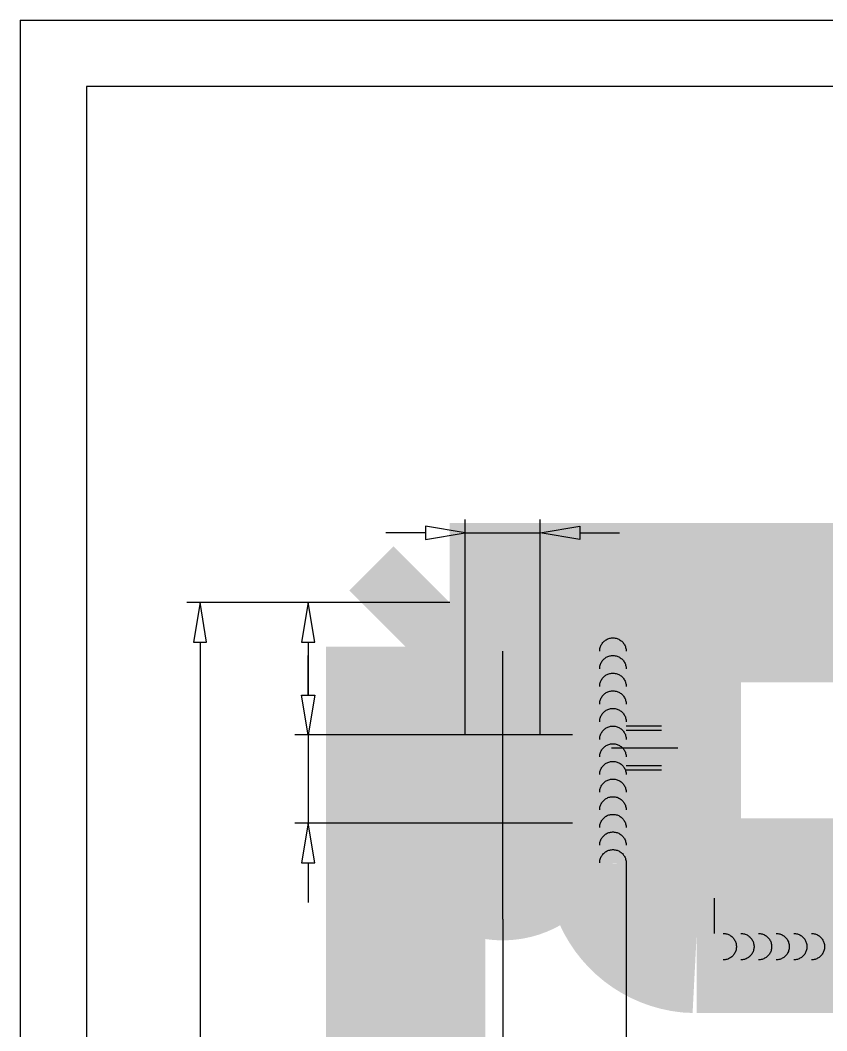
# Model space of a CAD drawing. Extents: x 0.1 to 49.5, y 17.6 to 52.5.
# Drawn here: x 0.13 to 7.29, y 43.55 to 52.53 of the extents above; entities that cross this region are included whole.
import ezdxf

# ---------------------------------------------------------------- set-up
doc = ezdxf.new("R2010")
doc.units = 0
doc.linetypes.add('1', pattern=[50.8, 31.75, -6.35, 6.35, -6.35])
doc.linetypes.add('2', pattern=[15, 12, -3])
doc.layers.get('0').update_dxf_attribs({"linetype": 'CONTINUOUS'})

msp = doc.modelspace()

# ---------------------------------------------------------------- linework, layer by layer
at = {"color": 7}
for points in [[(0.129, 52.5269), (0.129, 17.6306)], [(0.129, 52.5269), (49.4773, 52.5269)], [(0.7165, 51.9395), (0.7165, 18.2181)], [(48.8899, 51.9395), (0.7165, 51.9395)]]:
    msp.add_lwpolyline(points, dxfattribs=at)
at = {"color": 5, "const_width": 0.0000000783}
for points in [[(4.1598, 48.2834), (4.1451, 48.2909), (4.1331, 48.3003), (4.1239, 48.3115), (4.1174, 48.3245), (4.1135, 48.3391), (4.1122, 48.3553), (4.115, 48.3796), (4.1233, 48.4011), (4.1371, 48.42), (4.1555, 48.4345), (4.1776, 48.4433), (4.2033, 48.4462), (4.2292, 48.4432), (4.2515, 48.4343), (4.2702, 48.4194), (4.2843, 48.4002), (4.2927, 48.3785), (4.2955, 48.3541), (4.2942, 48.3385), (4.2904, 48.3242), (4.2839, 48.3114), (4.2749, 48.3002), (4.2632, 48.2909), (4.2488, 48.2834), (4.2667, 48.2749), (4.2815, 48.2635), (4.2933, 48.2493), (4.3017, 48.2325), (4.3068, 48.2138), (4.3085, 48.193), (4.3053, 48.1645), (4.2957, 48.1391), (4.2797, 48.117), (4.2585, 48.0999), (4.2333, 48.0897), (4.204, 48.0862), (4.1747, 48.0897), (4.1495, 48.1), (4.1282, 48.1171), (4.1123, 48.1394), (4.1027, 48.1651), (4.0995, 48.1942), (4.1012, 48.2159), (4.1064, 48.2351), (4.1152, 48.2518), (4.1271, 48.2656), (4.142, 48.2762), (4.1598, 48.2834)], [(4.1521, 48.3567), (4.1537, 48.3411), (4.1585, 48.3275), (4.1666, 48.3159), (4.1772, 48.3071), (4.1897, 48.3018), (4.2042, 48.3), (4.2183, 48.3018), (4.2306, 48.307), (4.2411, 48.3157), (4.2491, 48.327), (4.2539, 48.3399), (4.2555, 48.3543), (4.2538, 48.3694), (4.2489, 48.3827), (4.2407, 48.3944), (4.23, 48.4034), (4.2177, 48.4088), (4.2038, 48.4106), (4.1898, 48.4088), (4.1774, 48.4036), (4.1668, 48.3947), (4.1586, 48.3835), (4.1537, 48.3708), (4.1521, 48.3567)], [(4.4695, 48.1846), (4.5104, 48.1884), (4.5148, 48.1681), (4.5218, 48.1515), (4.5315, 48.1385), (4.5433, 48.1293), (4.5566, 48.1237), (4.5714, 48.1218), (4.5892, 48.1245), (4.6051, 48.1323), (4.619, 48.1454), (4.6299, 48.1628), (4.6364, 48.1837), (4.6385, 48.2079), (4.6364, 48.2309), (4.6302, 48.2503), (4.6198, 48.2663), (4.606, 48.2782), (4.5897, 48.2854), (4.5708, 48.2877), (4.5586, 48.2867), (4.5473, 48.2835), (4.5368, 48.2782), (4.5274, 48.2713), (4.5195, 48.2631), (4.513, 48.2536), (4.4764, 48.2589), (4.5072, 48.4399), (4.6649, 48.4399), (4.6649, 48.3986), (4.5383, 48.3986), (4.5212, 48.3038), (4.5406, 48.3161), (4.5606, 48.3235), (4.5812, 48.326), (4.6074, 48.3224), (4.6308, 48.3118), (4.6513, 48.294), (4.6672, 48.2706), (4.6767, 48.2432), (4.6798, 48.2118), (4.6771, 48.1813), (4.6687, 48.1537), (4.6547, 48.129), (4.6319, 48.1053), (4.6042, 48.091), (4.5714, 48.0862), (4.5443, 48.0892), (4.5208, 48.0982), (4.5008, 48.1132), (4.4851, 48.1331), (4.4747, 48.1569), (4.4695, 48.1846)], [(4.0568, 48.2995), (3.8474, 48.2995), (3.8474, 48.3399), (4.0568, 48.3399), (4.0568, 48.2995)], [(4.9317, 48.2995), (4.7223, 48.2995), (4.7223, 48.3399), (4.9317, 48.3399), (4.9317, 48.2995)], [(3.8474, 48.1925), (3.8474, 48.2329), (4.0568, 48.2329), (4.0568, 48.1925), (3.8474, 48.1925)], [(4.1395, 48.194), (4.1404, 48.1818), (4.143, 48.1698), (4.1474, 48.1581), (4.1535, 48.1475), (4.1613, 48.1385), (4.1709, 48.1313), (4.1815, 48.1261), (4.1927, 48.1229), (4.2044, 48.1218), (4.222, 48.124), (4.2373, 48.1307), (4.2505, 48.1418), (4.2606, 48.1563), (4.2667, 48.1732), (4.2687, 48.1925), (4.2666, 48.2122), (4.2604, 48.2294), (4.25, 48.2442), (4.2364, 48.2556), (4.2208, 48.2624), (4.2031, 48.2647), (4.1858, 48.2624), (4.1707, 48.2557), (4.1576, 48.2445), (4.1475, 48.2299), (4.1415, 48.213), (4.1395, 48.194)], [(4.7223, 48.1925), (4.7223, 48.2329), (4.9317, 48.2329), (4.9317, 48.1925), (4.7223, 48.1925)], [(4.3682, 48.0923), (4.3682, 48.1415), (4.4126, 48.1415), (4.4126, 48.0923), (4.3682, 48.0923)], [(2.4763, 46.7383), (2.4724, 46.7792), (2.4927, 46.7835), (2.5094, 46.7906), (2.5223, 46.8003), (2.5316, 46.8121), (2.5372, 46.8254), (2.539, 46.8402), (2.5364, 46.858), (2.5286, 46.8739), (2.5155, 46.8878), (2.4981, 46.8986), (2.4772, 46.9051), (2.453, 46.9073), (2.43, 46.9052), (2.4105, 46.899), (2.3945, 46.8886), (2.3826, 46.8748), (2.3755, 46.8585), (2.3731, 46.8395), (2.3742, 46.8274), (2.3774, 46.8161), (2.3826, 46.8056), (2.3896, 46.7962), (2.3978, 46.7883), (2.4073, 46.7818), (2.402, 46.7452), (2.2209, 46.7759), (2.2209, 46.9337), (2.2623, 46.9337), (2.2623, 46.8071), (2.357, 46.79), (2.3447, 46.8093), (2.3374, 46.8293), (2.3349, 46.8499), (2.3385, 46.8762), (2.3491, 46.8996), (2.3669, 46.92), (2.3902, 46.9359), (2.4176, 46.9454), (2.4491, 46.9486), (2.4796, 46.9458), (2.5071, 46.9374), (2.5318, 46.9235), (2.5556, 46.9007), (2.5699, 46.8729), (2.5746, 46.8402), (2.5716, 46.8131), (2.5627, 46.7896), (2.5477, 46.7695), (2.5278, 46.7539), (2.504, 46.7435), (2.4763, 46.7383)], [(2.5686, 46.6385), (2.5686, 46.5996), (2.2928, 46.5996), (2.3028, 46.5892), (2.3127, 46.5769), (2.3226, 46.5627), (2.3318, 46.548), (2.3392, 46.5343), (2.345, 46.5217), (2.3032, 46.5217), (2.291, 46.5425), (2.2772, 46.5616), (2.2618, 46.5788), (2.2458, 46.5935), (2.2301, 46.605), (2.2147, 46.6134), (2.2147, 46.6385), (2.5686, 46.6385)], [(2.3948, 45.7591), (2.3558, 45.7604), (2.3223, 45.7643), (2.2942, 45.7707), (2.2707, 45.7797), (2.2511, 45.7911), (2.2354, 45.8051), (2.2239, 45.8216), (2.217, 45.8408), (2.2147, 45.8626), (2.216, 45.8789), (2.2198, 45.8938), (2.2261, 45.9074), (2.2348, 45.9195), (2.2458, 45.9301), (2.259, 45.9392), (2.2744, 45.9469), (2.2919, 45.9535), (2.3115, 45.9589), (2.3345, 45.9628), (2.3622, 45.9652), (2.3948, 45.966), (2.4335, 45.9647), (2.4669, 45.9609), (2.4949, 45.9545), (2.5184, 45.9456), (2.538, 45.9342), (2.5538, 45.9202), (2.5654, 45.9037), (2.5723, 45.8845), (2.5746, 45.8626), (2.5706, 45.8342), (2.5584, 45.8102), (2.5381, 45.7905), (2.5026, 45.7731), (2.4548, 45.7626), (2.3948, 45.7591)], [(2.3948, 45.7992), (2.4462, 45.8012), (2.4847, 45.8073), (2.5103, 45.8175), (2.5263, 45.8306), (2.5359, 45.8456), (2.539, 45.8626), (2.5358, 45.8795), (2.5262, 45.8945), (2.5102, 45.9077), (2.4845, 45.9178), (2.4461, 45.9239), (2.3948, 45.926), (2.3432, 45.9239), (2.3047, 45.9178), (2.2791, 45.9077), (2.2632, 45.8945), (2.2537, 45.8793), (2.2505, 45.8621), (2.2533, 45.8455), (2.2617, 45.8312), (2.2758, 45.8193), (2.3033, 45.8081), (2.343, 45.8014), (2.3948, 45.7992)], [(2.5686, 45.6594), (2.5686, 45.6204), (2.2928, 45.6204), (2.3028, 45.6101), (2.3127, 45.5978), (2.3226, 45.5835), (2.3318, 45.5688), (2.3392, 45.5552), (2.345, 45.5425), (2.3032, 45.5425), (2.291, 45.5634), (2.2772, 45.5824), (2.2618, 45.5996), (2.2458, 45.6144), (2.2301, 45.6259), (2.2147, 45.6343), (2.2147, 45.6594), (2.5686, 45.6594)], [(1.5164, 44.027), (1.5126, 44.0679), (1.5329, 44.0722), (1.5495, 44.0793), (1.5625, 44.089), (1.5718, 44.1008), (1.5773, 44.1141), (1.5792, 44.1289), (1.5766, 44.1467), (1.5687, 44.1626), (1.5556, 44.1765), (1.5382, 44.1873), (1.5174, 44.1938), (1.4931, 44.196), (1.4702, 44.1939), (1.4507, 44.1877), (1.4347, 44.1773), (1.4228, 44.1635), (1.4157, 44.1472), (1.4133, 44.1283), (1.4144, 44.1161), (1.4175, 44.1048), (1.4228, 44.0943), (1.4298, 44.0849), (1.438, 44.077), (1.4474, 44.0705), (1.4421, 44.0339), (1.2611, 44.0646), (1.2611, 44.2224), (1.3025, 44.2224), (1.3025, 44.0958), (1.3972, 44.0787), (1.3849, 44.0981), (1.3775, 44.118), (1.3751, 44.1386), (1.3786, 44.1649), (1.3893, 44.1883), (1.407, 44.2088), (1.4304, 44.2246), (1.4578, 44.2342), (1.4893, 44.2373), (1.5197, 44.2345), (1.5473, 44.2262), (1.572, 44.2122), (1.5958, 44.1894), (1.61, 44.1616), (1.6148, 44.1289), (1.6118, 44.1018), (1.6028, 44.0783), (1.5879, 44.0583), (1.568, 44.0426), (1.5441, 44.0322), (1.5164, 44.027)], [(1.4176, 43.8405), (1.4101, 43.8257), (1.4007, 43.8137), (1.3895, 43.8045), (1.3765, 43.798), (1.3619, 43.7941), (1.3457, 43.7928), (1.3214, 43.7956), (1.2999, 43.8039), (1.2811, 43.8177), (1.2665, 43.8361), (1.2578, 43.8582), (1.2548, 43.8839), (1.2578, 43.9098), (1.2668, 43.9321), (1.2817, 43.9508), (1.3008, 43.9649), (1.3226, 43.9733), (1.3469, 43.9761), (1.3626, 43.9748), (1.3768, 43.971), (1.3896, 43.9646), (1.4008, 43.9555), (1.4101, 43.9438), (1.4176, 43.9294), (1.4261, 43.9473), (1.4375, 43.9621), (1.4518, 43.9739), (1.4685, 43.9823), (1.4872, 43.9874), (1.508, 43.9891), (1.5366, 43.9859), (1.5619, 43.9763), (1.584, 43.9603), (1.6011, 43.9391), (1.6114, 43.9139), (1.6148, 43.8846), (1.6114, 43.8553), (1.6011, 43.8301), (1.5839, 43.8089), (1.5616, 43.7929), (1.5359, 43.7833), (1.5068, 43.7801), (1.4851, 43.7818), (1.466, 43.787), (1.4492, 43.7958), (1.4354, 43.8077), (1.4249, 43.8226), (1.4176, 43.8405)], [(1.3443, 43.8327), (1.3599, 43.8343), (1.3736, 43.8391), (1.3852, 43.8472), (1.394, 43.8578), (1.3993, 43.8703), (1.401, 43.8848), (1.3993, 43.8989), (1.394, 43.9112), (1.3853, 43.9217), (1.374, 43.9297), (1.3611, 43.9345), (1.3467, 43.9361), (1.3317, 43.9345), (1.3183, 43.9295), (1.3067, 43.9213), (1.2976, 43.9106), (1.2922, 43.8983), (1.2904, 43.8844), (1.2922, 43.8704), (1.2975, 43.858), (1.3063, 43.8474), (1.3176, 43.8392), (1.3302, 43.8343), (1.3443, 43.8327)], [(1.5071, 43.8201), (1.5193, 43.821), (1.5312, 43.8236), (1.5429, 43.828), (1.5536, 43.8341), (1.5625, 43.842), (1.5697, 43.8515), (1.575, 43.8621), (1.5781, 43.8733), (1.5792, 43.885), (1.577, 43.9026), (1.5703, 43.9179), (1.5592, 43.9311), (1.5447, 43.9412), (1.5278, 43.9473), (1.5085, 43.9493), (1.4889, 43.9472), (1.4716, 43.941), (1.4568, 43.9306), (1.4455, 43.9171), (1.4386, 43.9014), (1.4364, 43.8837), (1.4386, 43.8665), (1.4454, 43.8513), (1.4566, 43.8382), (1.4712, 43.8281), (1.488, 43.8221), (1.5071, 43.8201)]]:
    msp.add_lwpolyline(points, dxfattribs=at)
at = {"color": 7, "const_width": 1.415}
for points in [[(3.9442, 47.3556), (3.5526, 46.964)], [(12.5606, 47.3556), (3.9442, 47.3556)], [(5.5109, 47.1598), (5.5109, 45.0449)], [(5.5109, 47.1598), (5.8242, 47.1598)], [(5.8242, 47.1598), (5.8242, 45.0449)], [(3.5526, 41.8725), (3.5526, 46.964)], [(4.7471, 46.1806), (4.7463, 46.2039), (4.7439, 46.227), (4.7399, 46.2499), (4.7342, 46.2724), (4.727, 46.2945), (4.7183, 46.3161), (4.7082, 46.3369), (4.6965, 46.3571), (4.6835, 46.3763), (4.6692, 46.3946), (4.6537, 46.4119), (4.637, 46.428), (4.6192, 46.443), (4.6004, 46.4566), (4.5807, 46.469), (4.5602, 46.4799), (4.5389, 46.4893), (4.5171, 46.4973), (4.4948, 46.5037), (4.472, 46.5085), (4.449, 46.5117), (4.4258, 46.5134), (4.4026, 46.5134), (4.3794, 46.5117), (4.3564, 46.5085), (4.3337, 46.5037), (4.3113, 46.4973), (4.2895, 46.4893), (4.2683, 46.4799), (4.2478, 46.469), (4.2281, 46.4566), (4.2093, 46.443), (4.1915, 46.428), (4.1747, 46.4119), (4.1592, 46.3946), (4.1449, 46.3763), (4.1319, 46.3571), (4.1203, 46.3369), (4.1101, 46.3161), (4.1014, 46.2945), (4.0942, 46.2724), (4.0886, 46.2499), (4.0846, 46.227), (4.0813, 46.1806)], [(4.0813, 46.1806), (4.0813, 45.3973)], [(4.7471, 45.3973), (4.7471, 46.1806)], [(5.8242, 45.5932), (5.5109, 45.5932)], [(4.7471, 45.3973), (4.7463, 45.3741), (4.7439, 45.351), (4.7399, 45.3281), (4.7342, 45.3056), (4.727, 45.2835), (4.7183, 45.2619), (4.7082, 45.2411), (4.6965, 45.2209), (4.6835, 45.2017), (4.6692, 45.1834), (4.6537, 45.1661), (4.637, 45.1499), (4.6192, 45.135), (4.6004, 45.1213), (4.5807, 45.109), (4.5602, 45.0981), (4.5389, 45.0887), (4.5171, 45.0807), (4.4948, 45.0743), (4.472, 45.0695), (4.449, 45.0663), (4.4258, 45.0646), (4.4026, 45.0646), (4.3794, 45.0663), (4.3564, 45.0695), (4.3337, 45.0743), (4.3113, 45.0807), (4.2895, 45.0887), (4.2683, 45.0981), (4.2478, 45.109), (4.2281, 45.1213), (4.2093, 45.135), (4.1915, 45.1499), (4.1747, 45.1661), (4.1592, 45.1834), (4.1449, 45.2017), (4.1319, 45.2209), (4.1203, 45.2411), (4.1101, 45.2619), (4.1014, 45.2835), (4.0942, 45.3056), (4.0886, 45.3281), (4.0846, 45.351), (4.0813, 45.3973)], [(5.5109, 45.0449), (5.5124, 45.0011), (5.5169, 44.9576), (5.5245, 44.9146), (5.5351, 44.8721), (5.5486, 44.8305), (5.565, 44.79), (5.5842, 44.7507), (5.6061, 44.7128), (5.6305, 44.6765), (5.6575, 44.6421), (5.6867, 44.6095), (5.7182, 44.5792), (5.7517, 44.551), (5.7871, 44.5253), (5.8242, 44.5022), (5.8628, 44.4816), (5.9028, 44.4638), (5.9439, 44.4489), (5.9859, 44.4368), (6.0287, 44.4277), (6.072, 44.4216), (6.1375, 44.4182)], [(5.8242, 45.0449), (5.8249, 45.023), (5.8272, 45.0012), (5.831, 44.9797), (5.8363, 44.9585), (5.8431, 44.9377), (5.8513, 44.9174), (5.8608, 44.8978), (5.8718, 44.8788), (5.884, 44.8607), (5.8975, 44.8435), (5.9121, 44.8272), (5.9278, 44.812), (5.9446, 44.798), (5.9623, 44.7851), (5.9808, 44.7735), (6.0001, 44.7632), (6.0201, 44.7543), (6.0407, 44.7469), (6.0617, 44.7408), (6.0831, 44.7363), (6.1047, 44.7332), (6.1375, 44.7315)], [(10.3674, 44.7315), (6.1375, 44.7315)], [(10.3674, 44.4182), (6.1375, 44.4182)]]:
    msp.add_lwpolyline(points, dxfattribs=at)
at = {"color": 5}
for points in [[(3.7288, 48.0335), (3.7288, 47.916), (4.0813, 47.9748), (4.0813, 47.9748), (3.7288, 48.0335)], [(4.0813, 46.1806), (4.0813, 48.0923)], [(4.7471, 46.1806), (4.7471, 48.0923)], [(5.0996, 48.0335), (5.0996, 47.916), (4.7471, 47.9748), (4.7471, 47.9748), (5.0996, 48.0335)], [(3.7288, 47.9748), (3.3763, 47.9748)], [(4.0813, 47.9748), (4.7471, 47.9748)], [(5.0996, 47.9748), (5.4521, 47.9748)], [(3.9442, 47.3556), (1.6088, 47.3556)], [(1.6675, 47.0031), (1.785, 47.0031), (1.7263, 47.3556), (1.7263, 47.3556), (1.6675, 47.0031)], [(3.9442, 47.3556), (2.5686, 47.3556)], [(2.6274, 47.0031), (2.7449, 47.0031), (2.6861, 47.3556), (2.6861, 47.3556), (2.6274, 47.0031)], [(5.2759, 46.9248), (5.2761, 46.933), (5.277, 46.9411), (5.2784, 46.9492), (5.2804, 46.9572), (5.2829, 46.965), (5.286, 46.9726), (5.2896, 46.98), (5.2937, 46.9871), (5.2983, 46.9939), (5.3033, 47.0003), (5.3088, 47.0064), (5.3147, 47.0121), (5.321, 47.0174), (5.3277, 47.0222), (5.3346, 47.0265), (5.3418, 47.0304), (5.3493, 47.0337), (5.357, 47.0365), (5.3649, 47.0388), (5.373, 47.0405), (5.3811, 47.0416), (5.3893, 47.0422), (5.3975, 47.0422), (5.4056, 47.0416), (5.4138, 47.0405), (5.4218, 47.0388), (5.4297, 47.0365), (5.4374, 47.0337), (5.4449, 47.0304), (5.4521, 47.0265), (5.4591, 47.0222), (5.4657, 47.0174), (5.472, 47.0121), (5.4779, 47.0064), (5.4834, 47.0003), (5.4884, 46.9939), (5.493, 46.9871), (5.4971, 46.98), (5.5007, 46.9726), (5.5038, 46.965), (5.5063, 46.9572), (5.5083, 46.9492), (5.5097, 46.9411), (5.5109, 46.9248)], [(1.7263, 47.0031), (1.7263, 41.05)], [(2.6861, 47.0031), (2.6861, 46.5331)], [(2.6861, 46.5331), (2.6861, 46.8856)], [(5.2759, 46.7681), (5.2761, 46.7763), (5.277, 46.7845), (5.2784, 46.7926), (5.2804, 46.8005), (5.2829, 46.8083), (5.286, 46.8159), (5.2896, 46.8233), (5.2937, 46.8304), (5.2983, 46.8372), (5.3033, 46.8437), (5.3088, 46.8497), (5.3147, 46.8554), (5.321, 46.8607), (5.3277, 46.8655), (5.3346, 46.8699), (5.3418, 46.8737), (5.3493, 46.8771), (5.357, 46.8799), (5.3649, 46.8821), (5.373, 46.8838), (5.3811, 46.885), (5.3893, 46.8856), (5.3975, 46.8856), (5.4056, 46.885), (5.4138, 46.8838), (5.4218, 46.8821), (5.4297, 46.8799), (5.4374, 46.8771), (5.4449, 46.8737), (5.4521, 46.8699), (5.4591, 46.8655), (5.4657, 46.8607), (5.472, 46.8554), (5.4779, 46.8497), (5.4834, 46.8437), (5.4884, 46.8372), (5.493, 46.8304), (5.4971, 46.8233), (5.5007, 46.8159), (5.5038, 46.8083), (5.5063, 46.8005), (5.5083, 46.7926), (5.5097, 46.7845), (5.5109, 46.7681)], [(5.2759, 46.6115), (5.2761, 46.6197), (5.277, 46.6278), (5.2784, 46.6359), (5.2804, 46.6439), (5.2829, 46.6517), (5.286, 46.6593), (5.2896, 46.6666), (5.2937, 46.6737), (5.2983, 46.6805), (5.3033, 46.687), (5.3088, 46.6931), (5.3147, 46.6988), (5.321, 46.7041), (5.3277, 46.7089), (5.3346, 46.7132), (5.3418, 46.7171), (5.3493, 46.7204), (5.357, 46.7232), (5.3649, 46.7255), (5.373, 46.7272), (5.3811, 46.7283), (5.3893, 46.7289), (5.3975, 46.7289), (5.4056, 46.7283), (5.4138, 46.7272), (5.4218, 46.7255), (5.4297, 46.7232), (5.4374, 46.7204), (5.4449, 46.7171), (5.4521, 46.7132), (5.4591, 46.7089), (5.4657, 46.7041), (5.472, 46.6988), (5.4779, 46.6931), (5.4834, 46.687), (5.4884, 46.6805), (5.493, 46.6737), (5.4971, 46.6666), (5.5007, 46.6593), (5.5038, 46.6517), (5.5063, 46.6439), (5.5083, 46.6359), (5.5097, 46.6278), (5.5109, 46.6115)], [(5.2759, 46.4548), (5.2761, 46.463), (5.277, 46.4712), (5.2784, 46.4792), (5.2804, 46.4872), (5.2829, 46.495), (5.286, 46.5026), (5.2896, 46.51), (5.2937, 46.5171), (5.2983, 46.5239), (5.3033, 46.5303), (5.3088, 46.5364), (5.3147, 46.5421), (5.321, 46.5474), (5.3277, 46.5522), (5.3346, 46.5566), (5.3418, 46.5604), (5.3493, 46.5637), (5.357, 46.5666), (5.3649, 46.5688), (5.373, 46.5705), (5.3811, 46.5717), (5.3893, 46.5722), (5.3975, 46.5722), (5.4056, 46.5717), (5.4138, 46.5705), (5.4218, 46.5688), (5.4297, 46.5666), (5.4374, 46.5637), (5.4449, 46.5604), (5.4521, 46.5566), (5.4591, 46.5522), (5.4657, 46.5474), (5.472, 46.5421), (5.4779, 46.5364), (5.4834, 46.5303), (5.4884, 46.5239), (5.493, 46.5171), (5.4971, 46.51), (5.5007, 46.5026), (5.5038, 46.495), (5.5063, 46.4872), (5.5083, 46.4792), (5.5097, 46.4712), (5.5109, 46.4548)], [(2.6274, 46.5331), (2.7449, 46.5331), (2.6861, 46.1806), (2.6861, 46.1806), (2.6274, 46.5331)], [(2.6274, 46.5331), (2.7449, 46.5331), (2.6861, 46.1806), (2.6861, 46.1806), (2.6274, 46.5331)], [(5.2759, 46.2981), (5.2761, 46.3063), (5.277, 46.3145), (5.2784, 46.3226), (5.2804, 46.3305), (5.2829, 46.3383), (5.286, 46.3459), (5.2896, 46.3533), (5.2937, 46.3604), (5.2983, 46.3672), (5.3033, 46.3737), (5.3088, 46.3798), (5.3147, 46.3855), (5.321, 46.3907), (5.3277, 46.3956), (5.3346, 46.3999), (5.3418, 46.4037), (5.3493, 46.4071), (5.357, 46.4099), (5.3649, 46.4122), (5.373, 46.4139), (5.3811, 46.415), (5.3893, 46.4156), (5.3975, 46.4156), (5.4056, 46.415), (5.4138, 46.4139), (5.4218, 46.4122), (5.4297, 46.4099), (5.4374, 46.4071), (5.4449, 46.4037), (5.4521, 46.3999), (5.4591, 46.3956), (5.4657, 46.3907), (5.472, 46.3855), (5.4779, 46.3798), (5.4834, 46.3737), (5.4884, 46.3672), (5.493, 46.3604), (5.4971, 46.3533), (5.5007, 46.3459), (5.5038, 46.3383), (5.5063, 46.3305), (5.5083, 46.3226), (5.5097, 46.3145), (5.5109, 46.2981)], [(5.2759, 46.1415), (5.2761, 46.1497), (5.277, 46.1578), (5.2784, 46.1659), (5.2804, 46.1739), (5.2829, 46.1817), (5.286, 46.1893), (5.2896, 46.1966), (5.2937, 46.2037), (5.2983, 46.2105), (5.3033, 46.217), (5.3088, 46.2231), (5.3147, 46.2288), (5.321, 46.2341), (5.3277, 46.2389), (5.3346, 46.2432), (5.3418, 46.2471), (5.3493, 46.2504), (5.357, 46.2532), (5.3649, 46.2555), (5.373, 46.2572), (5.3811, 46.2583), (5.3893, 46.2589), (5.3975, 46.2589), (5.4056, 46.2583), (5.4138, 46.2572), (5.4218, 46.2555), (5.4297, 46.2532), (5.4374, 46.2504), (5.4449, 46.2471), (5.4521, 46.2432), (5.4591, 46.2389), (5.4657, 46.2341), (5.472, 46.2288), (5.4779, 46.2231), (5.4834, 46.217), (5.4884, 46.2105), (5.493, 46.2037), (5.4971, 46.1966), (5.5007, 46.1893), (5.5038, 46.1817), (5.5063, 46.1739), (5.5083, 46.1659), (5.5097, 46.1578), (5.5109, 46.1415)], [(3.7938, 46.1806), (2.5686, 46.1806)], [(3.7938, 46.1806), (2.5686, 46.1806)], [(2.6861, 46.1806), (2.6861, 45.3973)], [(5.2759, 45.9848), (5.2761, 45.993), (5.277, 46.0012), (5.2784, 46.0093), (5.2804, 46.0172), (5.2829, 46.025), (5.286, 46.0326), (5.2896, 46.04), (5.2937, 46.0471), (5.2983, 46.0539), (5.3033, 46.0603), (5.3088, 46.0664), (5.3147, 46.0721), (5.321, 46.0774), (5.3277, 46.0822), (5.3346, 46.0866), (5.3418, 46.0904), (5.3493, 46.0938), (5.357, 46.0966), (5.3649, 46.0988), (5.373, 46.1005), (5.3811, 46.1017), (5.3893, 46.1022), (5.3975, 46.1022), (5.4056, 46.1017), (5.4138, 46.1005), (5.4218, 46.0988), (5.4297, 46.0966), (5.4374, 46.0938), (5.4449, 46.0904), (5.4521, 46.0866), (5.4591, 46.0822), (5.4657, 46.0774), (5.472, 46.0721), (5.4779, 46.0664), (5.4834, 46.0603), (5.4884, 46.0539), (5.493, 46.0471), (5.4971, 46.04), (5.5007, 46.0326), (5.5038, 46.025), (5.5063, 46.0172), (5.5083, 46.0093), (5.5097, 46.0012), (5.5109, 45.9848)], [(5.2759, 45.8282), (5.2761, 45.8364), (5.277, 45.8445), (5.2784, 45.8526), (5.2804, 45.8605), (5.2829, 45.8683), (5.286, 45.8759), (5.2896, 45.8833), (5.2937, 45.8904), (5.2983, 45.8972), (5.3033, 45.9037), (5.3088, 45.9098), (5.3147, 45.9155), (5.321, 45.9207), (5.3277, 45.9256), (5.3346, 45.9299), (5.3418, 45.9338), (5.3493, 45.9371), (5.357, 45.9399), (5.3649, 45.9422), (5.373, 45.9439), (5.3811, 45.945), (5.3893, 45.9456), (5.3975, 45.9456), (5.4056, 45.945), (5.4138, 45.9439), (5.4218, 45.9422), (5.4297, 45.9399), (5.4374, 45.9371), (5.4449, 45.9338), (5.4521, 45.9299), (5.4591, 45.9256), (5.4657, 45.9207), (5.472, 45.9155), (5.4779, 45.9098), (5.4834, 45.9037), (5.4884, 45.8972), (5.493, 45.8904), (5.4971, 45.8833), (5.5007, 45.8759), (5.5038, 45.8683), (5.5063, 45.8605), (5.5083, 45.8526), (5.5097, 45.8445), (5.5109, 45.8282)], [(5.2759, 45.6715), (5.2761, 45.6797), (5.277, 45.6879), (5.2784, 45.6959), (5.2804, 45.7039), (5.2829, 45.7117), (5.286, 45.7193), (5.2896, 45.7267), (5.2937, 45.7338), (5.2983, 45.7406), (5.3033, 45.747), (5.3088, 45.7531), (5.3147, 45.7588), (5.321, 45.7641), (5.3277, 45.7689), (5.3346, 45.7733), (5.3418, 45.7771), (5.3493, 45.7804), (5.357, 45.7832), (5.3649, 45.7855), (5.373, 45.7872), (5.3811, 45.7884), (5.3893, 45.7889), (5.3975, 45.7889), (5.4056, 45.7884), (5.4138, 45.7872), (5.4218, 45.7855), (5.4297, 45.7832), (5.4374, 45.7804), (5.4449, 45.7771), (5.4521, 45.7733), (5.4591, 45.7689), (5.4657, 45.7641), (5.472, 45.7588), (5.4779, 45.7531), (5.4834, 45.747), (5.4884, 45.7406), (5.493, 45.7338), (5.4971, 45.7267), (5.5007, 45.7193), (5.5038, 45.7117), (5.5063, 45.7039), (5.5083, 45.6959), (5.5097, 45.6879), (5.5109, 45.6715)], [(5.2759, 45.5148), (5.2761, 45.523), (5.277, 45.5312), (5.2784, 45.5393), (5.2804, 45.5472), (5.2829, 45.555), (5.286, 45.5626), (5.2896, 45.57), (5.2937, 45.5771), (5.2983, 45.5839), (5.3033, 45.5904), (5.3088, 45.5965), (5.3147, 45.6022), (5.321, 45.6074), (5.3277, 45.6122), (5.3346, 45.6166), (5.3418, 45.6204), (5.3493, 45.6238), (5.357, 45.6266), (5.3649, 45.6288), (5.373, 45.6305), (5.3811, 45.6317), (5.3893, 45.6323), (5.3975, 45.6323), (5.4056, 45.6317), (5.4138, 45.6305), (5.4218, 45.6288), (5.4297, 45.6266), (5.4374, 45.6238), (5.4449, 45.6204), (5.4521, 45.6166), (5.4591, 45.6122), (5.4657, 45.6074), (5.472, 45.6022), (5.4779, 45.5965), (5.4834, 45.5904), (5.4884, 45.5839), (5.493, 45.5771), (5.4971, 45.57), (5.5007, 45.5626), (5.5038, 45.555), (5.5063, 45.5472), (5.5083, 45.5393), (5.5097, 45.5312), (5.5109, 45.5148)], [(5.2759, 45.3582), (5.2761, 45.3664), (5.277, 45.3745), (5.2784, 45.3826), (5.2804, 45.3906), (5.2829, 45.3984), (5.286, 45.406), (5.2896, 45.4133), (5.2937, 45.4204), (5.2983, 45.4272), (5.3033, 45.4337), (5.3088, 45.4398), (5.3147, 45.4455), (5.321, 45.4508), (5.3277, 45.4556), (5.3346, 45.4599), (5.3418, 45.4638), (5.3493, 45.4671), (5.357, 45.4699), (5.3649, 45.4722), (5.373, 45.4739), (5.3811, 45.475), (5.3893, 45.4756), (5.3975, 45.4756), (5.4056, 45.475), (5.4138, 45.4739), (5.4218, 45.4722), (5.4297, 45.4699), (5.4374, 45.4671), (5.4449, 45.4638), (5.4521, 45.4599), (5.4591, 45.4556), (5.4657, 45.4508), (5.472, 45.4455), (5.4779, 45.4398), (5.4834, 45.4337), (5.4884, 45.4272), (5.493, 45.4204), (5.4971, 45.4133), (5.5007, 45.406), (5.5038, 45.3984), (5.5063, 45.3906), (5.5083, 45.3826), (5.5097, 45.3745), (5.5109, 45.3582)], [(3.7938, 45.3973), (2.5686, 45.3973)], [(2.6274, 45.0449), (2.7449, 45.0449), (2.6861, 45.3973), (2.6861, 45.3973), (2.6274, 45.0449)], [(5.2759, 45.2015), (5.2761, 45.2097), (5.277, 45.2179), (5.2784, 45.2259), (5.2804, 45.2339), (5.2829, 45.2417), (5.286, 45.2493), (5.2896, 45.2567), (5.2937, 45.2638), (5.2983, 45.2706), (5.3033, 45.277), (5.3088, 45.2831), (5.3147, 45.2888), (5.321, 45.2941), (5.3277, 45.2989), (5.3346, 45.3033), (5.3418, 45.3071), (5.3493, 45.3105), (5.357, 45.3133), (5.3649, 45.3155), (5.373, 45.3172), (5.3811, 45.3184), (5.3893, 45.3189), (5.3975, 45.3189), (5.4056, 45.3184), (5.4138, 45.3172), (5.4218, 45.3155), (5.4297, 45.3133), (5.4374, 45.3105), (5.4449, 45.3071), (5.4521, 45.3033), (5.4591, 45.2989), (5.4657, 45.2941), (5.472, 45.2888), (5.4779, 45.2831), (5.4834, 45.277), (5.4884, 45.2706), (5.493, 45.2638), (5.4971, 45.2567), (5.5007, 45.2493), (5.5038, 45.2417), (5.5063, 45.2339), (5.5083, 45.2259), (5.5097, 45.2179), (5.5109, 45.2015)], [(5.2759, 45.0449), (5.2761, 45.053), (5.277, 45.0612), (5.2784, 45.0693), (5.2804, 45.0772), (5.2829, 45.085), (5.286, 45.0926), (5.2896, 45.1), (5.2937, 45.1071), (5.2983, 45.1139), (5.3033, 45.1204), (5.3088, 45.1265), (5.3147, 45.1322), (5.321, 45.1374), (5.3277, 45.1423), (5.3346, 45.1466), (5.3418, 45.1505), (5.3493, 45.1538), (5.357, 45.1566), (5.3649, 45.1589), (5.373, 45.1606), (5.3811, 45.1617), (5.3893, 45.1623), (5.3975, 45.1623), (5.4056, 45.1617), (5.4138, 45.1606), (5.4218, 45.1589), (5.4297, 45.1566), (5.4374, 45.1538), (5.4449, 45.1505), (5.4521, 45.1466), (5.4591, 45.1423), (5.4657, 45.1374), (5.472, 45.1322), (5.4779, 45.1265), (5.4834, 45.1204), (5.4884, 45.1139), (5.493, 45.1071), (5.4971, 45.1), (5.5007, 45.0926), (5.5038, 45.085), (5.5063, 45.0772), (5.5083, 45.0693), (5.5097, 45.0612), (5.5109, 45.0449)], [(2.6861, 45.0449), (2.6861, 44.6924)], [(5.5109, 45.0449), (5.5109, 39.0256)], [(4.4142, 44.5455), (4.4142, 38.2445)], [(6.3725, 44.4182), (6.3807, 44.4179), (6.3888, 44.4171), (6.3969, 44.4156), (6.4049, 44.4137), (6.4127, 44.4111), (6.4203, 44.408), (6.4276, 44.4045), (6.4348, 44.4004), (6.4416, 44.3958), (6.448, 44.3907), (6.4541, 44.3852), (6.4598, 44.3793), (6.4651, 44.373), (6.4699, 44.3664), (6.4742, 44.3595), (6.4781, 44.3522), (6.4814, 44.3447), (6.4842, 44.337), (6.4865, 44.3291), (6.4882, 44.3211), (6.4893, 44.313), (6.4899, 44.3048), (6.4899, 44.2966), (6.4893, 44.2884), (6.4882, 44.2803), (6.4865, 44.2723), (6.4842, 44.2644), (6.4814, 44.2567), (6.4781, 44.2492), (6.4742, 44.242), (6.4699, 44.235), (6.4651, 44.2284), (6.4598, 44.2221), (6.4541, 44.2162), (6.448, 44.2107), (6.4416, 44.2057), (6.4348, 44.2011), (6.4276, 44.197), (6.4203, 44.1934), (6.4127, 44.1903), (6.4049, 44.1878), (6.3969, 44.1858), (6.3888, 44.1844), (6.3725, 44.1832)], [(6.5292, 44.4182), (6.5373, 44.4179), (6.5455, 44.4171), (6.5536, 44.4156), (6.5615, 44.4137), (6.5693, 44.4111), (6.5769, 44.408), (6.5843, 44.4045), (6.5914, 44.4004), (6.5982, 44.3958), (6.6047, 44.3907), (6.6108, 44.3852), (6.6165, 44.3793), (6.6217, 44.373), (6.6266, 44.3664), (6.6309, 44.3595), (6.6348, 44.3522), (6.6381, 44.3447), (6.6409, 44.337), (6.6432, 44.3291), (6.6449, 44.3211), (6.646, 44.313), (6.6466, 44.3048), (6.6466, 44.2966), (6.646, 44.2884), (6.6449, 44.2803), (6.6432, 44.2723), (6.6409, 44.2644), (6.6381, 44.2567), (6.6348, 44.2492), (6.6309, 44.242), (6.6266, 44.235), (6.6217, 44.2284), (6.6165, 44.2221), (6.6108, 44.2162), (6.6047, 44.2107), (6.5982, 44.2057), (6.5914, 44.2011), (6.5843, 44.197), (6.5769, 44.1934), (6.5693, 44.1903), (6.5615, 44.1878), (6.5536, 44.1858), (6.5455, 44.1844), (6.5292, 44.1832)], [(6.6858, 44.4182), (6.694, 44.4179), (6.7022, 44.4171), (6.7102, 44.4156), (6.7182, 44.4137), (6.726, 44.4111), (6.7336, 44.408), (6.741, 44.4045), (6.7481, 44.4004), (6.7549, 44.3958), (6.7613, 44.3907), (6.7674, 44.3852), (6.7731, 44.3793), (6.7784, 44.373), (6.7832, 44.3664), (6.7876, 44.3595), (6.7914, 44.3522), (6.7948, 44.3447), (6.7976, 44.337), (6.7998, 44.3291), (6.8015, 44.3211), (6.8027, 44.313), (6.8032, 44.3048), (6.8032, 44.2966), (6.8027, 44.2884), (6.8015, 44.2803), (6.7998, 44.2723), (6.7976, 44.2644), (6.7948, 44.2567), (6.7914, 44.2492), (6.7876, 44.242), (6.7832, 44.235), (6.7784, 44.2284), (6.7731, 44.2221), (6.7674, 44.2162), (6.7613, 44.2107), (6.7549, 44.2057), (6.7481, 44.2011), (6.741, 44.197), (6.7336, 44.1934), (6.726, 44.1903), (6.7182, 44.1878), (6.7102, 44.1858), (6.7022, 44.1844), (6.6858, 44.1832)], [(6.8425, 44.4182), (6.8507, 44.4179), (6.8588, 44.4171), (6.8669, 44.4156), (6.8749, 44.4137), (6.8827, 44.4111), (6.8903, 44.408), (6.8976, 44.4045), (6.9047, 44.4004), (6.9115, 44.3958), (6.918, 44.3907), (6.9241, 44.3852), (6.9298, 44.3793), (6.9351, 44.373), (6.9399, 44.3664), (6.9442, 44.3595), (6.9481, 44.3522), (6.9514, 44.3447), (6.9542, 44.337), (6.9565, 44.3291), (6.9582, 44.3211), (6.9593, 44.313), (6.9599, 44.3048), (6.9599, 44.2966), (6.9593, 44.2884), (6.9582, 44.2803), (6.9565, 44.2723), (6.9542, 44.2644), (6.9514, 44.2567), (6.9481, 44.2492), (6.9442, 44.242), (6.9399, 44.235), (6.9351, 44.2284), (6.9298, 44.2221), (6.9241, 44.2162), (6.918, 44.2107), (6.9115, 44.2057), (6.9047, 44.2011), (6.8976, 44.197), (6.8903, 44.1934), (6.8827, 44.1903), (6.8749, 44.1878), (6.8669, 44.1858), (6.8588, 44.1844), (6.8425, 44.1832)], [(6.9991, 44.4182), (7.0073, 44.4179), (7.0155, 44.4171), (7.0236, 44.4156), (7.0315, 44.4137), (7.0393, 44.4111), (7.0469, 44.408), (7.0543, 44.4045), (7.0614, 44.4004), (7.0682, 44.3958), (7.0747, 44.3907), (7.0808, 44.3852), (7.0865, 44.3793), (7.0917, 44.373), (7.0965, 44.3664), (7.1009, 44.3595), (7.1047, 44.3522), (7.1081, 44.3447), (7.1109, 44.337), (7.1131, 44.3291), (7.1148, 44.3211), (7.116, 44.313), (7.1166, 44.3048), (7.1166, 44.2966), (7.116, 44.2884), (7.1148, 44.2803), (7.1131, 44.2723), (7.1109, 44.2644), (7.1081, 44.2567), (7.1047, 44.2492), (7.1009, 44.242), (7.0965, 44.235), (7.0917, 44.2284), (7.0865, 44.2221), (7.0808, 44.2162), (7.0747, 44.2107), (7.0682, 44.2057), (7.0614, 44.2011), (7.0543, 44.197), (7.0469, 44.1934), (7.0393, 44.1903), (7.0315, 44.1878), (7.0236, 44.1858), (7.0155, 44.1844), (6.9991, 44.1832)], [(7.1558, 44.4182), (7.164, 44.4179), (7.1721, 44.4171), (7.1802, 44.4156), (7.1882, 44.4137), (7.196, 44.4111), (7.2036, 44.408), (7.211, 44.4045), (7.2181, 44.4004), (7.2249, 44.3958), (7.2313, 44.3907), (7.2374, 44.3852), (7.2431, 44.3793), (7.2484, 44.373), (7.2532, 44.3664), (7.2576, 44.3595), (7.2614, 44.3522), (7.2647, 44.3447), (7.2675, 44.337), (7.2698, 44.3291), (7.2715, 44.3211), (7.2726, 44.313), (7.2732, 44.3048), (7.2732, 44.2966), (7.2726, 44.2884), (7.2715, 44.2803), (7.2698, 44.2723), (7.2675, 44.2644), (7.2647, 44.2567), (7.2614, 44.2492), (7.2576, 44.242), (7.2532, 44.235), (7.2484, 44.2284), (7.2431, 44.2221), (7.2374, 44.2162), (7.2313, 44.2107), (7.2249, 44.2057), (7.2181, 44.2011), (7.211, 44.197), (7.2036, 44.1934), (7.196, 44.1903), (7.1882, 44.1878), (7.1802, 44.1858), (7.1721, 44.1844), (7.1558, 44.1832)]]:
    msp.add_lwpolyline(points, dxfattribs=at)
at = {"color": 1, "linetype": '1'}
for points in [[(4.4142, 44.5455), (4.4142, 46.9239)], [(4.4142, 44.773), (4.4142, 46.8011)], [(5.0347, 46.1806), (3.7938, 46.1806)], [(5.9712, 46.0634), (5.3807, 46.0634)], [(5.0347, 45.3973), (3.7938, 45.3973)]]:
    msp.add_lwpolyline(points, dxfattribs=at)
at = {"color": 8, "linetype": '2'}
for points in [[(5.8242, 46.2593), (5.5109, 46.2593)], [(5.8242, 46.2208), (5.5109, 46.2208)], [(5.8242, 45.9061), (5.5109, 45.9061)], [(5.8242, 45.8676), (5.5109, 45.8676)], [(6.2942, 44.4182), (6.2942, 44.7315)]]:
    msp.add_lwpolyline(points, dxfattribs=at)

doc.saveas('drawing.dxf')
